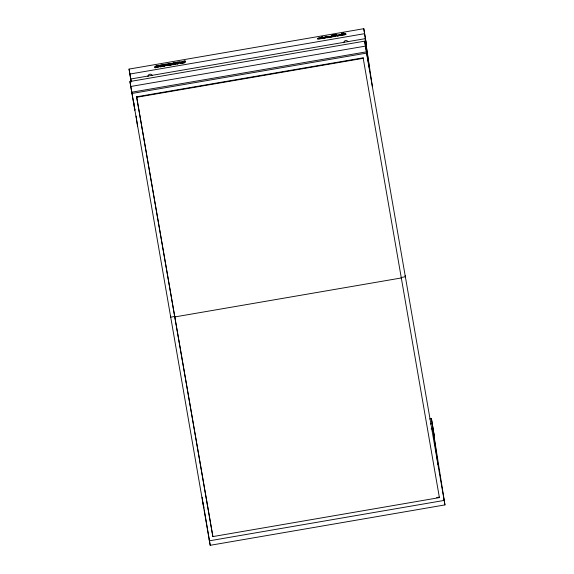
<?xml version="1.0" encoding="UTF-8"?>
<svg xmlns="http://www.w3.org/2000/svg" width="574" height="574" viewBox="0 0 574 574"><rect width="100%" height="100%" fill="white"/><g stroke="black" fill="none" stroke-linecap="round" stroke-linejoin="round"><path stroke-width="0.86" d="M323.88 37.425L324.992 37.188L325.25 38.063L317.953 39.14L317.566 38.609L318.276 38.092C318.383 40.216 325.523 36.456 324.64 37.812M325.838 37.375L325.185 36.571L326.297 36.262C328.199 38.049 330.739 35.832 333.164 36.227C334.477 36.105 334.405 35.258 335.474 35.818L335.331 35.416M333.731 36.184C333.824 34.756 330.947 37.525 330.38 36.205M335.481 34.799C337.074 35.294 334.47 35.136 336.077 34.375L337.225 35.373L344.005 33.852L345.103 34.289L344.02 34.411L344.005 33.852M344.02 34.411L340.934 34.971L340.676 34.433M318.254 38.68L318.62 38.085M326.577 37.023L326.498 36.528C326.498 38.243 329.777 37.217 329.985 36.262M334.807 36.062L334.484 35.911L335.374 35.667M345.103 34.289C343.891 33.715 346.445 33.077 345.828 34.526L336.96 36.019L336.256 35.861L336.034 35M344.773 34.139L345.763 34.045L345.627 33.651M317.609 38.853L318.656 38.329M171.87 64.188C171.97 65.953 178.794 63.169 174.331 64.41M159.393 66.319L159.68 66.871A1.987 0.416 -9.8 0 0 160.727 66.878L163.138 66.204L160.383 66.641M158.611 66.369L155.884 66.204L158.431 65.536L155.023 66.376L157.857 66.39L155.073 66.885L157.262 66.799A1.959 0.416 -9.8 0 0 158.245 66.541L158.431 65.536M155.253 66.907L155.776 67.201M160.203 66.254L163.059 65.651L161.524 65.623M323.923 37.676L325.157 37.461M325.228 36.815L326.297 36.262M335.517 35.05L336.629 34.734M333.437 34.849L332.31 34.921L333.472 35.1L332.92 35.466L331.779 35.531L333.437 34.849L334.678 35.201L333.53 35.007L331.621 35.954L334.678 35.201M342.025 33.514L343.726 33.077L343.209 33.694L342.025 33.514L343.726 33.077M331.736 35.279L332.31 34.921M342.068 33.758L343.769 33.328M319.876 37.741L322.975 37.224L321.827 37.037L319.919 37.984L322.975 37.224M331.621 35.954L333.573 35.258M343.345 33.529L344.967 33.428L341.91 34.189L342.456 33.586L343.388 33.78L341.91 34.189M343.388 33.78L343.819 33.242M319.919 37.984L321.827 37.037M322.932 36.98L322.351 37.597M331.578 35.71L334.635 34.949M344.924 33.184L344.35 33.801M341.867 33.938L344.967 33.428M336.586 34.49L337.268 35.624L340.21 34.935M167.45 64.762L166.919 65.407L171.196 65.02L168.01 65.343L167.608 64.475C175.135 63.685 168.555 62.803 166.769 64.475C168.024 65.917 175.694 62.918 167.73 65.156M182.288 62.15L182.094 62.609M325.924 37.382L335.539 36.291L326.671 37.791L325.185 36.571M336.256 35.861L345.828 34.526M164.573 64.747L166.352 64.123L163.676 64.582L163.949 66.333L164.795 66.189L164.573 64.747L164.795 66.189M164.688 65.429L166.503 64.991L165.463 65.013M164.666 65.271L165.097 65.127M162.966 65.529C161.746 66.505 158.381 65.709 161.416 65.106C165.771 64.733 157.972 64.675 159.558 66.189A1.987 0.416 -9.8 0 0 160.605 66.197L163.016 65.522L163.088 66.211M177.753 62.982L180.444 62.473L181.011 63.398L180.157 63.542L179.899 62.121L178.952 62.1L177.653 62.451L177.89 63.936L177.036 64.08L176.921 63.398L177.768 63.255L177.89 63.936M171.196 65.02L171.002 64.152L167.608 64.475M175.881 63.312C165.14 65.199 182.159 61.992 173.384 62.889C168.541 64.991 176.72 62.767 176.075 64.18M184.017 62.738L184.634 62.48L183.867 62.458M168.519 64.589L169.667 64.396M131.137 82.01L129.05 69.088L363.794 28.7L366.492 45.152L363.794 28.7M177.036 64.08L176.77 62.329L177.617 62.179L177.775 63.133L179.877 62.724L180.157 63.542M318.211 38.429L324.597 37.568M185.101 60.944C178.005 62.717 186.988 60.693 184.914 61.949A1.959 0.416 -9.8 0 1 183.924 62.214L181.736 62.301L184.519 61.798L181.685 61.791L185.101 60.944L185.215 61.626M164.681 65.508L163.827 65.651L163.949 66.333M180.042 62.86L180.889 62.717M317.558 38.702L325.25 38.063M174.353 64.015L175.917 63.42M157.197 67.05C160.792 67.058 150.18 68.198 157.384 67.481A1.959 0.416 -9.8 0 0 158.367 67.223L158.754 66.799M129.76 74.068L364.504 33.687M130.836 81.644L130.47 79.054L365.208 38.666L372.339 86.265M431.081 428.943L432.846 428.642L444.95 504.912L210.206 545.3L129.925 81.522L364.669 41.141L369.642 69.813L365.208 38.666M130.635 86.509L365.38 46.121L364.669 41.141M131.633 92.242L366.377 51.854L365.38 46.121M131.812 93.49L366.549 53.102L366.377 51.854M136.612 96.798L363.141 57.823L439.397 497.615L212.875 536.59L136.612 96.798L212.875 536.59M136.684 97.293L363.213 58.326L363.141 57.823M429.661 418.977L431.426 418.676L434.123 435.128L431.426 418.676M430.371 423.964L432.136 423.655M436.685 497.572L439.325 497.12L439.397 497.615M183.587 62.824L181.879 63.183L184.046 62.896A1.959 0.416 -9.8 0 0 185.029 62.631L185.194 62.171M330.028 36.506L330.423 36.456M333.688 35.94L334.771 35.818M157.828 66.283L158.553 66.218M366.549 53.102L444.95 504.912M344.766 33.837L344.938 34.21M341.372 34.684L341.451 35.279M340.274 34.49L340.712 34.899M338.746 35.136L338.839 35.724M338.308 35.208L338.402 35.803M337.892 35.279L337.986 35.875M337.476 35.351L337.569 35.947M334.599 35.545L334.642 35.975M333.716 35.624L333.795 35.983M333.193 35.846L333.164 36.227M331.083 36.456L331.155 37.045M330.373 36.306L330.416 36.664M328.457 36.908L328.543 37.497M328.019 36.98L328.113 37.568M327.187 37.123L327.273 37.712M325.795 37.131L325.967 37.633M318.276 38.092L318.333 38.551M181.736 62.301L181.879 63.183M176.77 62.329L176.885 63.011M175.988 63.032L176.103 63.714M171.109 63.872L171.231 64.553M166.352 64.123L166.503 64.991M163.676 64.582L163.798 65.264M162.908 64.769L163.167 66.405M155.116 66.878L155.231 67.56M155.073 66.885L155.217 67.768M129.05 69.088L131.037 80.554M130.47 79.054L130.929 81.702M129.925 81.522L134.904 110.201L134.287 105.874M443.953 499.179L444.132 500.428L209.388 540.808L209.216 539.567M432.846 428.642L437.991 464.768M405.165 275.52L405.344 276.761L401.233 277.472L401.305 277.967L174.776 316.941L174.711 316.446L170.6 317.149L170.421 315.901M336.794 34.756L336.866 35.251M335.431 35.566L335.539 36.291M181.011 63.398L180.659 61.863L177.617 62.179M210.206 545.3L204.279 509.913M203.296 502.989L203.54 504.718M203.784 506.447L204.035 508.184M202.12 497.228L203.246 505.156M136.095 116.077L137.602 126.653M133.792 102.409L134.036 104.145M147.97 76.593A2.26 2.21 -8.1 0 1 152.354 75.625M343.74 42.698A2.26 2.21 -8.1 0 1 347.973 41.615M167.701 64.195L170.263 63.872L167.701 64.195M172.573 63.355L175.142 63.032L172.573 63.355"/></g></svg>
